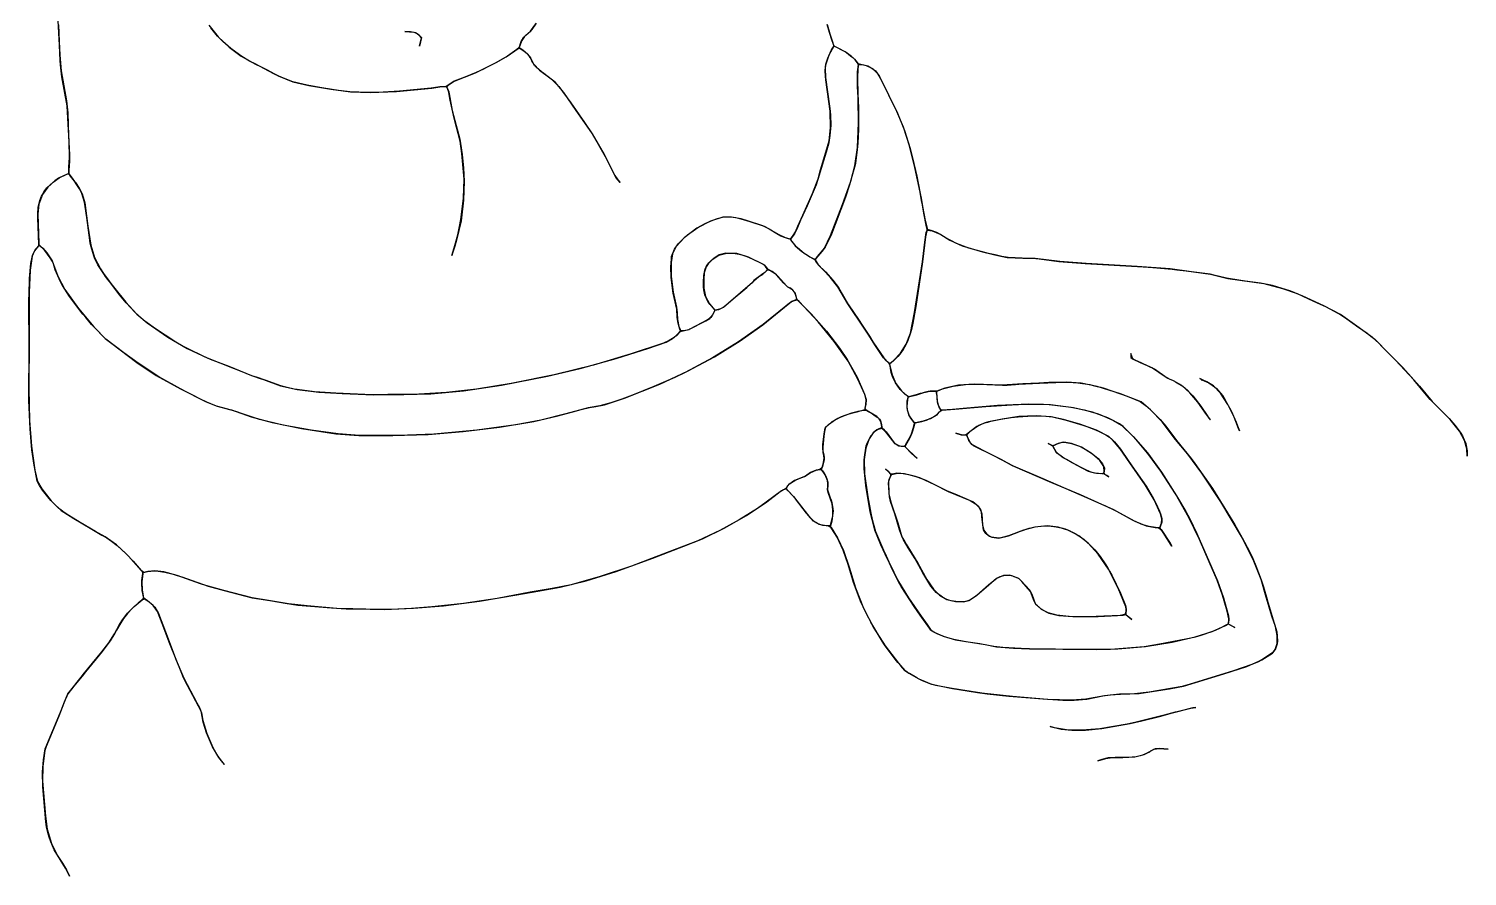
# Model space of a CAD drawing. Extents: x 0 to 8.8, y 0.1 to 11.
# Drawn here: x 4.294 to 8.75, y 0.181 to 2.805 of the extents above; entities that cross this region are included whole.
import ezdxf

# ---------------------------------------------------------------- set-up
doc = ezdxf.new("R2010")
doc.units = 0

msp = doc.modelspace()

# ---------------------------------------------------------------- linework, layer by layer
for points in [[(4.3862, 2.8168), (4.388, 2.7653), (4.39, 2.7237), (4.3936, 2.6748), (4.4106, 2.5815), (4.4145, 2.5451), (4.4173, 2.4737), (4.4197, 2.4149), (4.4194, 2.3962), (4.4177, 2.366), (4.4174, 2.3566), (4.4009, 2.35), (4.3857, 2.3424), (4.3743, 2.3339), (4.3526, 2.3149), (4.3365, 2.2923), (4.3251, 2.2616), (4.322, 2.2306), (4.3252, 2.1415), (4.3237, 2.1333), (4.3117, 2.1173), (4.3044, 2.1007), (4.2984, 2.058), (4.2947, 1.9881), (4.2948, 1.8447), (4.2937, 1.6909), (4.2962, 1.592), (4.3023, 1.5125), (4.3128, 1.4385), (4.3207, 1.4031), (4.3337, 1.3804), (4.3632, 1.3431), (4.3692, 1.3368), (4.394, 1.3139), (4.4328, 1.2887), (4.4893, 1.2551), (4.5203, 1.237), (4.5356, 1.2287), (4.5501, 1.2189), (4.5675, 1.2054), (4.5955, 1.179), (4.6172, 1.1561), (4.642, 1.1281), (4.6449, 1.1248), (4.6468, 1.1169), (4.6437, 1.0928), (4.6447, 1.067), (4.6496, 1.043), (4.6435, 1.0356), (4.6327, 1.0267), (4.6143, 1.0103), (4.5992, 0.9945), (4.5868, 0.9785), (4.5755, 0.9609), (4.5658, 0.9429), (4.5607, 0.9337), (4.5463, 0.9096), (4.5215, 0.8768), (4.4696, 0.8141), (4.4589, 0.8008), (4.4484, 0.7878), (4.4376, 0.7743), (4.4151, 0.7461), (4.4086, 0.7316), (4.4068, 0.7269), (4.4028, 0.7164), (4.3868, 0.6765), (4.3472, 0.5829), (4.3435, 0.5703), (4.3376, 0.5217), (4.3364, 0.4756), (4.3451, 0.3665), (4.3505, 0.3264), (4.3643, 0.2823), (4.3821, 0.2463), (4.3977, 0.2214), (4.4106, 0.2006), (4.4201, 0.181), (4.4192, 0.1835), (4.4075, 0.2057), (4.3905, 0.2325), (4.3728, 0.2632), (4.3675, 0.2747), (4.3621, 0.2874), (4.3571, 0.3016), (4.3528, 0.3164), (4.349, 0.3339), (4.3468, 0.3496), (4.3372, 0.458), (4.3366, 0.5041), (4.3394, 0.5414), (4.3447, 0.5758), (4.3917, 0.6887), (4.3993, 0.7077), (4.4043, 0.7205), (4.4149, 0.7459), (4.4241, 0.7575), (4.4558, 0.7972), (4.4626, 0.8058), (4.5205, 0.8755), (4.5419, 0.9035), (4.5597, 0.932), (4.575, 0.9601), (4.584, 0.9747), (4.5997, 0.995), (4.6206, 1.0162), (4.6445, 1.0364), (4.6521, 1.0398), (4.6652, 1.0318), (4.6785, 1.0203), (4.6838, 1.0142), (4.6955, 0.9948), (4.7169, 0.9379), (4.7508, 0.8495), (4.7739, 0.7945), (4.8145, 0.718), (4.8227, 0.7032), (4.8291, 0.6864), (4.8326, 0.6635), (4.8451, 0.6231), (4.8637, 0.5799), (4.8798, 0.5524), (4.8864, 0.5424), (4.8936, 0.5334), (4.8998, 0.527), (4.8821, 0.5484), (4.8625, 0.582), (4.8446, 0.6245), (4.834, 0.6584), (4.8308, 0.6756), (4.8274, 0.6924), (4.7852, 0.7714), (4.7734, 0.7954), (4.7676, 0.8082), (4.731, 0.9008), (4.7073, 0.9633), (4.6928, 1.0004), (4.6795, 1.0192), (4.662, 1.0339), (4.6498, 1.0421), (4.645, 1.0653), (4.6436, 1.0894), (4.6438, 1.0963), (4.6471, 1.1183), (4.649, 1.1216), (4.6616, 1.1245), (4.6722, 1.126), (4.6874, 1.1262), (4.7154, 1.1227), (4.7411, 1.1163), (4.7538, 1.1121), (4.7674, 1.1078), (4.8499, 1.0789), (4.899, 1.0657), (4.9861, 1.043), (5.0402, 1.0343), (5.0878, 1.0262), (5.127, 1.0206), (5.2315, 1.0116), (5.277, 1.0091), (5.2966, 1.0092), (5.3083, 1.0092), (5.3946, 1.0071), (5.486, 1.0106), (5.5789, 1.0184), (5.6897, 1.0325), (5.8062, 1.0519), (5.8707, 1.0641), (5.9403, 1.076), (6.021, 1.0961), (6.114, 1.1249), (6.2266, 1.1658), (6.323, 1.2032), (6.3808, 1.226), (6.4479, 1.2587), (6.5168, 1.2981), (6.5799, 1.3398), (6.6217, 1.3721), (6.6316, 1.3779), (6.6398, 1.3805), (6.646, 1.3743), (6.6625, 1.3572), (6.6808, 1.3343), (6.7138, 1.2917), (6.7264, 1.2791), (6.7415, 1.271), (6.7706, 1.2654), (6.7792, 1.2608), (6.7992, 1.2283), (6.8176, 1.1892), (6.8349, 1.138), (6.8546, 1.0743), (6.8802, 1.0114), (6.9121, 0.9493), (6.9473, 0.894), (6.988, 0.8408), (7.0077, 0.8184), (7.0202, 0.81), (7.0508, 0.7918), (7.0903, 0.7754), (7.1554, 0.7626), (7.2334, 0.7502), (7.2627, 0.7457), (7.3295, 0.738), (7.4353, 0.7303), (7.4977, 0.7263), (7.5322, 0.7262), (7.5712, 0.7296), (7.6215, 0.7395), (7.6369, 0.7416), (7.6443, 0.7424), (7.6756, 0.7448), (7.7336, 0.7467), (7.8277, 0.7614), (7.871, 0.7695), (7.9959, 0.8072), (8.0678, 0.8303), (8.1138, 0.851), (8.1467, 0.872), (8.1554, 0.8831), (8.1612, 0.9014), (8.1615, 0.926), (8.1559, 0.9537), (8.145, 0.9866), (8.1254, 1.0523), (8.1119, 1.0997), (8.0892, 1.157), (8.0539, 1.2278), (7.9869, 1.3401), (7.9281, 1.4294), (7.8847, 1.4875), (7.8468, 1.5335), (7.8053, 1.5875), (7.769, 1.6254), (7.7398, 1.6497), (7.6762, 1.6744), (7.6039, 1.6977), (7.5536, 1.7076), (7.5085, 1.7108), (7.4535, 1.7095), (7.423, 1.7078), (7.3985, 1.7066), (7.3734, 1.7054), (7.3088, 1.7013), (7.2231, 1.7043), (7.1744, 1.7015), (7.132, 1.6922), (7.1072, 1.6828), (7.0858, 1.6827), (7.0799, 1.6818), (7.0674, 1.6788), (7.0615, 1.6771), (7.0555, 1.6752), (7.0494, 1.6732), (7.0432, 1.6712), (7.0192, 1.6652), (7.0079, 1.6738), (7.0029, 1.6786), (6.9982, 1.6834), (6.9937, 1.6882), (6.9858, 1.6983), (6.979, 1.7088), (6.9696, 1.7286), (6.9659, 1.741), (6.963, 1.7543), (6.9615, 1.7686), (6.9658, 1.7718), (6.9739, 1.7785), (6.9943, 1.801), (7.0123, 1.8287), (7.0253, 1.8621), (7.0381, 1.9264), (7.0626, 2.0838), (7.0652, 2.1095), (7.0683, 2.1357), (7.0725, 2.167), (7.0743, 2.174), (7.0761, 2.1789), (7.0771, 2.1814), (7.0922, 2.1797), (7.1052, 2.1746), (7.1191, 2.1679), (7.1472, 2.1501), (7.1856, 2.1327), (7.2489, 2.114), (7.2824, 2.1063), (7.2963, 2.1029), (7.3252, 2.0968), (7.3735, 2.0951), (7.403, 2.0942), (7.4244, 2.0923), (7.4847, 2.0845), (7.5667, 2.0782), (7.7463, 2.0682), (7.7763, 2.0662), (7.8355, 2.0607), (7.8507, 2.059), (7.8797, 2.055), (7.9546, 2.045), (8.0088, 2.0319), (8.1195, 2.0164), (8.1783, 2.0013), (8.2234, 1.9849), (8.2586, 1.9688), (8.2853, 1.9566), (8.3127, 1.9437), (8.3584, 1.919), (8.3769, 1.9067), (8.4141, 1.8805), (8.4272, 1.8715), (8.4397, 1.8626), (8.4514, 1.8537), (8.4635, 1.8439), (8.5085, 1.7985), (8.5502, 1.756), (8.6018, 1.6986), (8.6414, 1.651), (8.6941, 1.5983), (8.7116, 1.578), (8.7281, 1.5559), (8.7351, 1.5444), (8.7409, 1.5326), (8.7455, 1.5208), (8.7473, 1.5146), (8.75, 1.4979), (8.7501, 1.4877), (8.7498, 1.4814), (8.7491, 1.5046), (8.7418, 1.5302), (8.7258, 1.5589), (8.6969, 1.595), (8.6418, 1.6506), (8.6355, 1.6574), (8.6189, 1.6771), (8.5848, 1.7183), (8.5277, 1.7789), (8.4969, 1.8101), (8.4866, 1.8205), (8.4764, 1.8311), (8.4567, 1.8495), (8.4081, 1.8846), (8.357, 1.9198), (8.3059, 1.9468), (8.2526, 1.9714), (8.2412, 1.9767), (8.2036, 1.9929), (8.1467, 2.0097), (8.1101, 2.0177), (8.0619, 2.0236), (8.0424, 2.0262), (8.0039, 2.0325), (7.9652, 2.0418), (7.9535, 2.0451), (7.8962, 2.0523), (7.8295, 2.0612), (7.7273, 2.0694), (7.57, 2.0779), (7.4881, 2.084), (7.4115, 2.0935), (7.3712, 2.095), (7.3495, 2.0953), (7.328, 2.0963), (7.3079, 2.0999), (7.2875, 2.1048), (7.2672, 2.1096), (7.2063, 2.1256), (7.1682, 2.1398), (7.1307, 2.1599), (7.1185, 2.1683), (7.1066, 2.174), (7.0889, 2.1806), (7.0774, 2.1835), (7.0753, 2.1917), (7.0668, 2.2336), (7.0644, 2.2469), (7.0621, 2.26), (7.0597, 2.273), (7.0573, 2.2858), (7.0548, 2.2987), (7.039, 2.375), (7.0221, 2.4426), (7.0036, 2.5001), (6.9831, 2.5486), (6.9365, 2.6436), (6.9244, 2.6658), (6.911, 2.6794), (6.8932, 2.6892), (6.863, 2.6964), (6.854, 2.7084), (6.8417, 2.7202), (6.8227, 2.7338), (6.7892, 2.751), (6.7825, 2.7676), (6.7743, 2.7935), (6.7671, 2.8179)], [(6.767, 2.8183), (6.7742, 2.7938), (6.7742, 2.7938), (6.7757, 2.7896), (6.7823, 2.7681), (6.7878, 2.7513), (6.7721, 2.723), (6.7625, 2.6923), (6.7612, 2.6827), (6.7621, 2.6539), (6.7747, 2.5656), (6.7756, 2.5588), (6.7775, 2.5376), (6.7783, 2.5055), (6.7759, 2.4747), (6.7723, 2.4529), (6.7699, 2.4435), (6.7685, 2.4385), (6.7669, 2.4335), (6.7489, 2.3726), (6.7391, 2.3411), (6.7371, 2.3349), (6.7326, 2.3217), (6.7056, 2.2567), (6.6849, 2.2119), (6.673, 2.1848), (6.666, 2.1704), (6.6532, 2.1536), (6.6386, 2.1577), (6.6185, 2.1668), (6.6039, 2.1756), (6.5824, 2.1881), (6.5677, 2.1946), (6.5203, 2.2101), (6.5011, 2.2168), (6.4704, 2.2221), (6.4444, 2.222), (6.4056, 2.2096), (6.3631, 2.1873), (6.3242, 2.1579), (6.2992, 2.1307), (6.2878, 2.108), (6.2835, 2.0808), (6.2836, 2.0394), (6.2899, 1.9894), (6.3005, 1.9428), (6.3019, 1.9345), (6.3025, 1.9252), (6.3032, 1.9043), (6.3081, 1.8834), (6.3103, 1.877), (6.3133, 1.8697), (6.309, 1.8641), (6.304, 1.859), (6.2989, 1.8543), (6.2937, 1.85), (6.2884, 1.846), (6.283, 1.8425), (6.2774, 1.8393), (6.2601, 1.832), (6.1602, 1.7987), (6.0435, 1.7639), (5.9213, 1.7334), (5.7881, 1.7068), (5.6806, 1.6893), (5.5877, 1.6784), (5.5024, 1.6733), (5.4353, 1.6727), (5.4065, 1.6722), (5.3778, 1.6717), (5.335, 1.6721), (5.2448, 1.6763), (5.1793, 1.6811), (5.125, 1.688), (5.1158, 1.6896), (5.1073, 1.6913), (5.0988, 1.693), (5.0906, 1.695), (5.0747, 1.6994), (5.0289, 1.7158), (4.999, 1.726), (4.9843, 1.7308), (4.9144, 1.7588), (4.8565, 1.7811), (4.8357, 1.7901), (4.7853, 1.8147), (4.7749, 1.8202), (4.7458, 1.8371), (4.6864, 1.8756), (4.6533, 1.8993), (4.6232, 1.9264), (4.5953, 1.9569), (4.5753, 1.9813), (4.5569, 2.0053), (4.5504, 2.0138), (4.5443, 2.022), (4.5381, 2.0301), (4.5319, 2.0383), (4.5258, 2.0466), (4.5078, 2.074), (4.4988, 2.0922), (4.495, 2.1021), (4.4862, 2.1324), (4.4841, 2.1426), (4.4735, 2.2211), (4.4664, 2.2685), (4.4585, 2.295), (4.4513, 2.3096), (4.441, 2.3252), (4.4352, 2.3327), (4.4233, 2.3489), (4.4195, 2.3537), (4.4175, 2.359), (4.4179, 2.3767), (4.4194, 2.4067), (4.4186, 2.4567), (4.4161, 2.5099), (4.4125, 2.5668), (4.3966, 2.6564), (4.3926, 2.6836), (4.3917, 2.6923), (4.3906, 2.7071), (4.3889, 2.7541), (4.3848, 2.8306)], [(4.8515, 2.8164), (4.8803, 2.7805), (4.9143, 2.7482), (4.9517, 2.7205), (4.996, 2.6958), (5.0135, 2.6872), (5.0319, 2.6774), (5.0662, 2.6592), (5.1118, 2.6411), (5.1618, 2.6291), (5.2299, 2.6185), (5.2901, 2.6099), (5.3511, 2.6077), (5.4329, 2.611), (5.5425, 2.6214), (5.5673, 2.6255), (5.5857, 2.626), (5.5892, 2.6245), (5.5923, 2.6165), (5.5946, 2.6097), (5.5963, 2.6034), (5.6058, 2.552), (5.6288, 2.4633), (5.6302, 2.4567), (5.636, 2.416), (5.6402, 2.3744), (5.6417, 2.3542), (5.6428, 2.3332), (5.6404, 2.2747), (5.6328, 2.21), (5.6194, 2.1541), (5.6132, 2.1315), (5.6077, 2.1131), (5.6047, 2.1029), (5.6139, 2.1344), (5.6226, 2.167), (5.6272, 2.1873), (5.6327, 2.2145), (5.6406, 2.2807), (5.6422, 2.3392), (5.6356, 2.4184), (5.6301, 2.4573), (5.6129, 2.5238), (5.6091, 2.5378), (5.6008, 2.575), (5.5994, 2.583), (5.5949, 2.6084), (5.5889, 2.6256), (5.5958, 2.6323), (5.605, 2.6389), (5.6096, 2.6415), (5.6773, 2.6686), (5.7415, 2.7003), (5.7731, 2.7177), (5.8126, 2.7456), (5.8213, 2.7406), (5.8324, 2.7327), (5.8393, 2.7263), (5.8478, 2.7147), (5.8576, 2.6962), (5.8759, 2.677), (5.9118, 2.6504), (5.936, 2.6265), (5.9729, 2.576), (6.0153, 2.5144), (6.0395, 2.4802), (6.0765, 2.4162), (6.0967, 2.3753), (6.1095, 2.3508), (6.1182, 2.3377), (6.1254, 2.3292), (6.114, 2.3436), (6.1017, 2.365), (6.0804, 2.4089), (6.0378, 2.4827), (5.9891, 2.5515), (5.9512, 2.6072), (5.9255, 2.6383), (5.8894, 2.6666), (5.8822, 2.6721), (5.8738, 2.6786), (5.8665, 2.6854), (5.8608, 2.6916), (5.8548, 2.7001), (5.852, 2.7053), (5.8469, 2.7162), (5.8438, 2.7209), (5.84, 2.7255), (5.824, 2.7388), (5.8128, 2.7461), (5.8193, 2.7658), (5.8219, 2.7706), (5.8247, 2.7751), (5.8279, 2.7792), (5.8332, 2.7848), (5.8485, 2.7979), (5.8643, 2.82)], [(5.866, 2.8226), (5.8525, 2.8024), (5.8473, 2.7967), (5.8295, 2.781), (5.8211, 2.7692), (5.8139, 2.75), (5.8129, 2.7466), (5.806, 2.7406), (5.7768, 2.7201), (5.7388, 2.6987), (5.714, 2.6857), (5.7022, 2.6801), (5.6797, 2.6695), (5.645, 2.6552), (5.6116, 2.6426), (5.5871, 2.6259), (5.5672, 2.6255), (5.54, 2.6211), (5.4426, 2.6117), (5.3921, 2.6086), (5.3724, 2.608), (5.354, 2.6077), (5.3167, 2.6082), (5.2885, 2.61), (5.2797, 2.6109), (5.2623, 2.613), (5.2536, 2.6143), (5.2019, 2.6223), (5.1566, 2.6299), (5.1121, 2.641), (5.0833, 2.6517), (5.0757, 2.6549), (5.0686, 2.658), (5.053, 2.6657), (4.9953, 2.6962), (4.9776, 2.7051), (4.9541, 2.7189), (4.9199, 2.7436), (4.8945, 2.7659), (4.8789, 2.782), (4.8575, 2.8079)]]:
    msp.add_lwpolyline(points)
for points in [[(5.4685, 2.7959), (5.4591, 2.7961), (5.4728, 2.7959), (5.4867, 2.7941), (5.4972, 2.7899), (5.5046, 2.7843), (5.51, 2.7776), (5.5039, 2.7514), (5.5101, 2.7766), (5.5035, 2.7853), (5.4913, 2.7927), (5.4765, 2.7956), (5.4686, 2.7959), (5.4685, 2.7959)], [(6.8399, 2.7216), (6.8465, 2.7161), (6.8523, 2.7104), (6.8574, 2.7044), (6.8619, 2.6979), (6.8634, 2.6899), (6.8617, 2.6776), (6.8608, 2.656), (6.8611, 2.6489), (6.8625, 2.6043), (6.8633, 2.5821), (6.864, 2.5599), (6.8647, 2.5379), (6.8646, 2.516), (6.8643, 2.4936), (6.8637, 2.4727), (6.8623, 2.4509), (6.8603, 2.4299), (6.8545, 2.389), (6.8524, 2.3791), (6.8502, 2.3694), (6.8368, 2.3218), (6.8238, 2.284), (6.7924, 2.1989), (6.7802, 2.1693), (6.7613, 2.1289), (6.7583, 2.1247), (6.7519, 2.1164), (6.7445, 2.1085), (6.7318, 2.0934), (6.7296, 2.0904), (6.7205, 2.0946), (6.7126, 2.099), (6.7061, 2.1028), (6.6963, 2.1094), (6.6821, 2.1204), (6.6741, 2.1277), (6.6708, 2.1308), (6.6576, 2.1471), (6.6536, 2.1534), (6.6618, 2.1648), (6.6688, 2.1758), (6.6761, 2.1935), (6.6923, 2.228), (6.7218, 2.2945), (6.7389, 2.3406), (6.7468, 2.3679), (6.7635, 2.4231), (6.773, 2.4577), (6.778, 2.4992), (6.7764, 2.55), (6.7629, 2.6469), (6.7616, 2.6574), (6.7607, 2.6757), (6.763, 2.6951), (6.7688, 2.7145), (6.7802, 2.7393), (6.7865, 2.7493), (6.7895, 2.7508), (6.8059, 2.7433), (6.8268, 2.7311), (6.8399, 2.7216)], [(6.9277, 2.6608), (6.9297, 2.6576), (6.9855, 2.5437), (7.0071, 2.4904), (7.0245, 2.4343), (7.0319, 2.4057), (7.0447, 2.3489), (7.0557, 2.2947), (7.0583, 2.2809), (7.063, 2.255), (7.0712, 2.2112), (7.0766, 2.1875), (7.0762, 2.1793), (7.0717, 2.1609), (7.0626, 2.0829), (7.0417, 1.9454), (7.0326, 1.8936), (7.0285, 1.8742), (7.0248, 1.8602), (7.0175, 1.8399), (7.0111, 1.8261), (7.0071, 1.8192), (7.0026, 1.8122), (6.9977, 1.805), (6.992, 1.7978), (6.9857, 1.7905), (6.9714, 1.7762), (6.9619, 1.7689), (6.9554, 1.7726), (6.9501, 1.7772), (6.942, 1.7866), (6.9174, 1.823), (6.8939, 1.8593), (6.8821, 1.8777), (6.8316, 1.9529), (6.8, 2.0062), (6.7768, 2.0363), (6.7366, 2.0777), (6.7337, 2.0821), (6.7311, 2.087), (6.73, 2.0895), (6.737, 2.1), (6.7431, 2.1071), (6.7587, 2.1252), (6.7779, 2.1645), (6.8151, 2.2604), (6.8404, 2.3332), (6.8527, 2.3806), (6.861, 2.4372), (6.8644, 2.5133), (6.863, 2.5894), (6.8621, 2.6116), (6.8616, 2.6225), (6.8608, 2.6544), (6.8611, 2.6715), (6.8642, 2.6946), (6.8671, 2.6945), (6.8795, 2.693), (6.8884, 2.6908), (6.904, 2.6841), (6.9099, 2.6803), (6.9172, 2.6744), (6.9277, 2.6608)], [(4.4362, 2.3313), (4.439, 2.3278), (4.4512, 2.3097), (4.4591, 2.2935), (4.4671, 2.2657), (4.4767, 2.1933), (4.4857, 2.1351), (4.4972, 2.0968), (4.5156, 2.0612), (4.5255, 2.047), (4.5429, 2.024), (4.5524, 2.0115), (4.5607, 2.0007), (4.5942, 1.9583), (4.6281, 1.9217), (4.6604, 1.894), (4.7247, 1.8506), (4.7843, 1.8153), (4.8459, 1.786), (4.9302, 1.7527), (4.9871, 1.7299), (5.0141, 1.7212), (5.0206, 1.7189), (5.0738, 1.6997), (5.1252, 1.688), (5.1925, 1.68), (5.265, 1.6754), (5.3626, 1.6717), (5.4273, 1.6727), (5.4457, 1.6729), (5.4552, 1.673), (5.5393, 1.6749), (5.6403, 1.684), (5.7578, 1.7015), (5.9004, 1.7291), (6.0015, 1.7529), (6.1131, 1.7842), (6.2115, 1.8155), (6.268, 1.8351), (6.2878, 1.8457), (6.3057, 1.8607), (6.312, 1.8677), (6.3385, 1.8734), (6.391, 1.9004), (6.4034, 1.9083), (6.4132, 1.9196), (6.4199, 1.9341), (6.4312, 1.9359), (6.4465, 1.9426), (6.4696, 1.9633), (6.5184, 2.0042), (6.5353, 2.0193), (6.5397, 2.025), (6.555, 2.0375), (6.5675, 2.0451), (6.5785, 2.0546), (6.5813, 2.0577), (6.5857, 2.0587), (6.5925, 2.0558), (6.5982, 2.0524), (6.6031, 2.049), (6.6074, 2.0458), (6.6145, 2.0392), (6.642, 2.0079), (6.6442, 2.0057), (6.6529, 2.0019), (6.6578, 1.9988), (6.6668, 1.988), (6.6716, 1.9744), (6.6725, 1.9695), (6.6706, 1.9655), (6.6581, 1.9609), (6.6453, 1.9514), (6.6389, 1.9458), (6.5684, 1.889), (6.4927, 1.8355), (6.4122, 1.7862), (6.3273, 1.741), (6.2955, 1.7257), (6.2306, 1.6971), (6.1642, 1.6708), (6.1306, 1.6583), (6.0968, 1.6465), (6.0625, 1.6375), (6.0266, 1.6311), (5.9575, 1.6131), (5.8801, 1.593), (5.8022, 1.5791), (5.6818, 1.5625), (5.6484, 1.5587), (5.549, 1.5501), (5.4403, 1.5457), (5.3252, 1.5457), (5.3051, 1.5463), (5.2527, 1.5503), (5.1688, 1.5621), (5.14, 1.5669), (5.0819, 1.5778), (5.0089, 1.5953), (4.9525, 1.6133), (4.9383, 1.6186), (4.9101, 1.6275), (4.8748, 1.6369), (4.8451, 1.6493), (4.8241, 1.6592), (4.8042, 1.6693), (4.7835, 1.6798), (4.7635, 1.6905), (4.6966, 1.7268), (4.6322, 1.7691), (4.5881, 1.8017), (4.5327, 1.8444), (4.4972, 1.8798), (4.4883, 1.8896), (4.4794, 1.9001), (4.4706, 1.9106), (4.4615, 1.9216), (4.4448, 1.9428), (4.4203, 1.9756), (4.4123, 1.9874), (4.405, 1.9988), (4.3984, 2.0098), (4.3919, 2.0216), (4.3759, 2.0583), (4.37, 2.0776), (4.3672, 2.084), (4.3603, 2.0957), (4.352, 2.1074), (4.3428, 2.1194), (4.3252, 2.1371), (4.3227, 2.1932), (4.3219, 2.2184), (4.322, 2.2315), (4.3221, 2.2387), (4.3225, 2.2455), (4.3233, 2.2524), (4.3283, 2.273), (4.3336, 2.2865), (4.337, 2.2931), (4.3408, 2.2996), (4.3499, 2.312), (4.3697, 2.33), (4.3875, 2.3434), (4.4097, 2.3538), (4.4144, 2.3555), (4.4184, 2.3552), (4.4307, 2.3392), (4.4336, 2.335), (4.4362, 2.3313), (4.4362, 2.3313)], [(6.5203, 2.2102), (6.5244, 2.209), (6.5715, 2.1935), (6.5871, 2.186), (6.6111, 2.1713), (6.6235, 2.164), (6.6305, 2.1609), (6.6459, 2.1554), (6.6538, 2.1531), (6.6578, 2.1468), (6.6629, 2.1399), (6.6683, 2.1334), (6.6882, 2.1155), (6.7135, 2.0985), (6.7299, 2.0897), (6.7397, 2.074), (6.7618, 2.0527), (6.7852, 2.0267), (6.8019, 2.0035), (6.8334, 1.9504), (6.8642, 1.905), (6.8757, 1.8876), (6.8981, 1.8531), (6.9091, 1.8361), (6.9426, 1.7858), (6.9574, 1.771), (6.9618, 1.7624), (6.9682, 1.7331), (6.9801, 1.707), (6.9976, 1.6841), (7.0168, 1.6666), (7.0143, 1.6361), (7.0155, 1.6256), (7.0215, 1.6063), (7.0306, 1.593), (7.0381, 1.5842), (7.0374, 1.5802), (7.0355, 1.5724), (7.0297, 1.5532), (7.0267, 1.5457), (7.0243, 1.5402), (7.018, 1.5286), (7.0098, 1.5147), (7.0055, 1.5117), (6.9973, 1.5118), (6.9899, 1.5133), (6.9779, 1.5201), (6.9451, 1.5617), (6.9377, 1.568), (6.933, 1.5892), (6.9282, 1.5974), (6.921, 1.6041), (6.896, 1.619), (6.8875, 1.6241), (6.885, 1.6302), (6.8868, 1.6403), (6.888, 1.6564), (6.8836, 1.673), (6.8626, 1.7205), (6.8318, 1.7754), (6.7892, 1.837), (6.7397, 1.8972), (6.6802, 1.9603), (6.6742, 1.9652), (6.6694, 1.9821), (6.6658, 1.9894), (6.6605, 1.9961), (6.6536, 2.0014), (6.6452, 2.0053), (6.6332, 2.0175), (6.6105, 2.0429), (6.5967, 2.0533), (6.5816, 2.0619), (6.5761, 2.0692), (6.5695, 2.075), (6.5236, 2.0977), (6.487, 2.109), (6.4528, 2.1102), (6.433, 2.1048), (6.4137, 2.0929), (6.3984, 2.0772), (6.3923, 2.0679), (6.3865, 2.0488), (6.3847, 2.0293), (6.3849, 2.002), (6.39, 1.9761), (6.4027, 1.9537), (6.4195, 1.9334), (6.4102, 1.9154), (6.4066, 1.9112), (6.4027, 1.9077), (6.3965, 1.9033), (6.3422, 1.8747), (6.3383, 1.8733), (6.3281, 1.8706), (6.3141, 1.8694), (6.3112, 1.8747), (6.3076, 1.885), (6.3053, 1.8938), (6.3041, 1.8989), (6.3026, 1.912), (6.3014, 1.9371), (6.2904, 1.9867), (6.2866, 2.01), (6.2838, 2.0348), (6.2825, 2.0676), (6.2845, 2.0929), (6.2854, 2.0994), (6.2939, 2.1225), (6.3052, 2.1386), (6.324, 2.1578), (6.3349, 2.1672), (6.3588, 2.1847), (6.3714, 2.1925), (6.378, 2.1962), (6.3848, 2.1998), (6.3916, 2.2033), (6.3986, 2.2066), (6.4057, 2.2097), (6.4129, 2.2127), (6.4278, 2.2178), (6.4433, 2.2218), (6.4675, 2.2224), (6.4838, 2.2204), (6.492, 2.2188), (6.5171, 2.2117), (6.5203, 2.2102)], [(4.3659, 2.0867), (4.3708, 2.0755), (4.3837, 2.0388), (4.4054, 1.9981), (4.4479, 1.939), (4.4953, 1.882), (4.5307, 1.8462), (4.5506, 1.831), (4.6289, 1.7718), (4.6883, 1.7319), (4.7636, 1.6905), (4.8437, 1.65), (4.8777, 1.6361), (4.9151, 1.6263), (4.9213, 1.6246), (4.9829, 1.6032), (5.0475, 1.5855), (5.1386, 1.5672), (5.2449, 1.5512), (5.3159, 1.546), (5.4219, 1.5455), (5.5311, 1.549), (5.639, 1.5577), (5.7516, 1.5717), (5.8589, 1.5888), (5.9329, 1.6065), (5.979, 1.6194), (6.0054, 1.6264), (6.0313, 1.6324), (6.0439, 1.6346), (6.0501, 1.6357), (6.0773, 1.6408), (6.1391, 1.6614), (6.2488, 1.7048), (6.3349, 1.7448), (6.4177, 1.7894), (6.4975, 1.8389), (6.5677, 1.8885), (6.6353, 1.9432), (6.6553, 1.9595), (6.6659, 1.964), (6.6741, 1.9652), (6.694, 1.9463), (6.7174, 1.9219), (6.7646, 1.8682), (6.7787, 1.8508), (6.8052, 1.8156), (6.8287, 1.7805), (6.8598, 1.7259), (6.8832, 1.6739), (6.8879, 1.6573), (6.887, 1.6418), (6.8826, 1.6252), (6.8797, 1.6245), (6.8731, 1.6225), (6.8619, 1.6197), (6.8554, 1.6181), (6.8429, 1.6148), (6.8106, 1.6036), (6.782, 1.5875), (6.7621, 1.57), (6.7592, 1.5581), (6.7566, 1.5432), (6.7534, 1.5091), (6.7541, 1.4971), (6.7559, 1.4894), (6.7575, 1.4787), (6.7575, 1.4707), (6.754, 1.4534), (6.7514, 1.4467), (6.7442, 1.4404), (6.7336, 1.4385), (6.7153, 1.4309), (6.6996, 1.4198), (6.6817, 1.4126), (6.666, 1.4058), (6.6587, 1.4011), (6.6517, 1.3965), (6.6458, 1.3904), (6.6411, 1.3827), (6.6258, 1.3748), (6.5787, 1.3389), (6.5509, 1.3198), (6.4942, 1.2844), (6.4346, 1.2517), (6.366, 1.2197), (6.2716, 1.1831), (6.1611, 1.1413), (6.0644, 1.1089), (5.9739, 1.0836), (5.9151, 1.0714), (5.8475, 1.0601), (5.7451, 1.0411), (5.641, 1.0256), (5.5424, 1.0149), (5.4797, 1.0102), (5.458, 1.0091), (5.4367, 1.0081), (5.3791, 1.0072), (5.2974, 1.0092), (5.2476, 1.0104), (5.156, 1.0177), (5.0985, 1.0239), (5.0422, 1.0339), (4.9863, 1.0429), (4.8983, 1.0659), (4.8426, 1.0813), (4.826, 1.0867), (4.7536, 1.1122), (4.712, 1.1232), (4.6842, 1.1264), (4.6625, 1.1247), (4.6499, 1.1219), (4.6423, 1.1278), (4.6184, 1.1548), (4.6025, 1.1717), (4.5945, 1.18), (4.5656, 1.2068), (4.5309, 1.2314), (4.5002, 1.248), (4.4532, 1.2761), (4.4181, 1.2974), (4.3988, 1.3102), (4.3926, 1.315), (4.3866, 1.32), (4.3679, 1.3381), (4.3622, 1.3442), (4.3565, 1.3508), (4.336, 1.3768), (4.3268, 1.3908), (4.3202, 1.4043), (4.3102, 1.4533), (4.3035, 1.5017), (4.2977, 1.5659), (4.2941, 1.6539), (4.2945, 1.8242), (4.2943, 1.9497), (4.2949, 1.9991), (4.2955, 2.0154), (4.2963, 2.0315), (4.3004, 2.0785), (4.3051, 2.1031), (4.3149, 2.1224), (4.3257, 2.1349), (4.3369, 2.1255), (4.3499, 2.1108), (4.3583, 2.0988), (4.3623, 2.0928), (4.3659, 2.0868), (4.3659, 2.0867)], [(6.467, 2.1105), (6.4699, 2.1106), (6.4757, 2.1105), (6.495, 2.1073), (6.5025, 2.1053), (6.5102, 2.1029), (6.523, 2.0979), (6.5566, 2.082), (6.5628, 2.0789), (6.5715, 2.0736), (6.5809, 2.063), (6.5828, 2.0595), (6.5742, 2.0504), (6.5639, 2.0428), (6.5404, 2.0258), (6.5344, 2.0183), (6.514, 2.0004), (6.4601, 1.9542), (6.4481, 1.9436), (6.4372, 1.9378), (6.4299, 1.9356), (6.4207, 1.9342), (6.4042, 1.9517), (6.399, 1.9589), (6.3883, 1.9814), (6.3854, 1.9966), (6.3845, 2.0057), (6.3844, 2.0268), (6.3848, 2.0337), (6.3854, 2.0407), (6.3896, 2.0616), (6.3924, 2.0681), (6.395, 2.0727), (6.4003, 2.0798), (6.4085, 2.0885), (6.4137, 2.093), (6.4314, 2.1042), (6.4563, 2.1107), (6.467, 2.1105), (6.467, 2.1105)], [(7.7079, 1.7991), (7.7083, 1.7867), (7.7135, 1.7833), (7.7369, 1.7719), (7.7586, 1.7627), (7.7747, 1.7549), (7.8145, 1.7278), (7.8289, 1.7197), (7.839, 1.7157), (7.8466, 1.7122), (7.869, 1.6979), (7.8832, 1.6857), (7.8917, 1.6772), (7.8999, 1.6682), (7.9245, 1.6362), (7.9444, 1.6073), (7.95, 1.5997), (7.9547, 1.5941), (7.937, 1.6181), (7.9151, 1.6491), (7.8911, 1.6778), (7.8658, 1.7002), (7.8397, 1.7154), (7.8208, 1.7236), (7.7815, 1.7509), (7.7417, 1.7699), (7.7213, 1.7788), (7.7146, 1.7825), (7.7079, 1.7991)], [(7.3155, 1.7013), (7.3245, 1.7018), (7.3502, 1.7039), (7.3609, 1.7048), (7.3821, 1.7059), (7.4254, 1.708), (7.5013, 1.7111), (7.5298, 1.7102), (7.5433, 1.709), (7.5806, 1.7032), (7.5914, 1.7009), (7.6035, 1.6978), (7.6145, 1.6948), (7.6255, 1.6917), (7.6971, 1.6671), (7.7367, 1.6512), (7.7562, 1.6368), (7.767, 1.6274), (7.7986, 1.5955), (7.8159, 1.5746), (7.8495, 1.5302), (7.8951, 1.4744), (7.9067, 1.4591), (7.9607, 1.3813), (8.0241, 1.279), (8.0289, 1.2712), (8.0532, 1.229), (8.0756, 1.1862), (8.0857, 1.1649), (8.0955, 1.1425), (8.1122, 1.0986), (8.1191, 1.0768), (8.1301, 1.0376), (8.1327, 1.0294), (8.1397, 1.0054), (8.1523, 0.9643), (8.1598, 0.9382), (8.1619, 0.9101), (8.1611, 0.9005), (8.1565, 0.8851), (8.1481, 0.8733), (8.1191, 0.8538), (8.1032, 0.8452), (8.0828, 0.8362), (8.0263, 0.8165), (7.8922, 0.7757), (7.8674, 0.7686), (7.7648, 0.7509), (7.7193, 0.7458), (7.6728, 0.7446), (7.6264, 0.74), (7.5684, 0.7291), (7.5248, 0.7257), (7.4496, 0.7286), (7.3418, 0.7374), (7.2739, 0.7443), (7.2547, 0.7465), (7.2465, 0.7474), (7.1805, 0.7586), (7.1481, 0.7636), (7.1034, 0.7718), (7.0966, 0.7735), (7.0885, 0.7759), (7.0811, 0.7784), (7.0673, 0.7838), (7.0601, 0.787), (7.0518, 0.7912), (7.0446, 0.7951), (7.0225, 0.8083), (7.0153, 0.8131), (7.0078, 0.8183), (6.9952, 0.8323), (6.9862, 0.8429), (6.9778, 0.8531), (6.9449, 0.8973), (6.9372, 0.9086), (6.9021, 0.9672), (6.8728, 1.0277), (6.849, 1.0903), (6.8411, 1.1157), (6.831, 1.1494), (6.8251, 1.1664), (6.817, 1.1909), (6.7979, 1.2308), (6.78, 1.2596), (6.7776, 1.2677), (6.7845, 1.2971), (6.785, 1.3159), (6.7822, 1.3341), (6.7705, 1.3693), (6.7679, 1.3779), (6.7691, 1.3872), (6.7692, 1.3968), (6.7677, 1.4062), (6.7607, 1.4234), (6.7492, 1.4403), (6.755, 1.4572), (6.7575, 1.4744), (6.7569, 1.484), (6.7552, 1.4924), (6.7534, 1.5093), (6.7537, 1.5176), (6.7544, 1.5259), (6.7553, 1.5342), (6.7579, 1.551), (6.7611, 1.5685), (6.7649, 1.5732), (6.7714, 1.5794), (6.7784, 1.585), (6.7857, 1.59), (6.7931, 1.5947), (6.8006, 1.5988), (6.8082, 1.6026), (6.816, 1.6059), (6.824, 1.6089), (6.832, 1.6117), (6.8423, 1.6146), (6.8508, 1.617), (6.8596, 1.6192), (6.8689, 1.6215), (6.8787, 1.6242), (6.8873, 1.6241), (6.9076, 1.6123), (6.9132, 1.609), (6.9246, 1.6015), (6.9294, 1.5957), (6.9321, 1.5912), (6.9358, 1.5793), (6.9368, 1.5705), (6.9211, 1.5632), (6.91, 1.5539), (6.8969, 1.535), (6.8867, 1.5059), (6.8823, 1.4711), (6.8832, 1.4272), (6.8929, 1.3552), (6.902, 1.3049), (6.907, 1.2852), (6.9169, 1.2484), (6.9412, 1.1905), (6.9496, 1.1729), (6.954, 1.1635), (6.9583, 1.1545), (6.9621, 1.1462), (6.9847, 1.0991), (7.0188, 1.0431), (7.0584, 0.986), (7.0769, 0.9599), (7.0896, 0.942), (7.0988, 0.9367), (7.1263, 0.9241), (7.1644, 0.9134), (7.2563, 0.8981), (7.2919, 0.8914), (7.3449, 0.8875), (7.3945, 0.8855), (7.6009, 0.8831), (7.668, 0.885), (7.753, 0.8921), (7.8359, 0.9059), (7.9076, 0.9218), (7.9596, 0.9384), (8.0008, 0.9575), (8.0091, 0.9623), (8.0301, 0.9512), (8.011, 0.9614), (8.0117, 0.9783), (8.0065, 1.0019), (7.9918, 1.0514), (7.9754, 1.0977), (7.9509, 1.1543), (7.9207, 1.2231), (7.8881, 1.2915), (7.8462, 1.3645), (7.8007, 1.4353), (7.761, 1.4896), (7.7236, 1.5338), (7.6837, 1.5735), (7.6727, 1.5818), (7.6368, 1.6007), (7.5893, 1.6181), (7.5305, 1.6318), (7.4591, 1.641), (7.3924, 1.6429), (7.2951, 1.638), (7.1889, 1.6288), (7.1558, 1.626), (7.1393, 1.6247), (7.1199, 1.6236), (7.1146, 1.6334), (7.1108, 1.6421), (7.109, 1.6492), (7.1077, 1.6617), (7.1071, 1.6827), (7.1152, 1.6862), (7.1247, 1.6898), (7.1331, 1.6925), (7.1576, 1.6986), (7.1884, 1.703), (7.1958, 1.7036), (7.2378, 1.7041), (7.3104, 1.7013), (7.3155, 1.7013)], [(7.9221, 1.7226), (7.9258, 1.7201), (7.926, 1.7175), (7.928, 1.7183), (7.9493, 1.7092), (7.9674, 1.6961), (7.973, 1.6909), (7.9917, 1.6691), (7.9996, 1.6575), (8.0188, 1.622), (8.034, 1.5874), (8.0407, 1.5704), (8.0447, 1.5602), (8.042, 1.5673), (8.0278, 1.602), (8.0084, 1.6421), (7.9854, 1.677), (7.9636, 1.6992), (7.9439, 1.712), (7.9323, 1.7168), (7.9221, 1.7226)], [(7.1115, 1.6405), (7.1142, 1.6344), (7.1189, 1.6222), (7.1115, 1.6143), (7.1055, 1.609), (7.1003, 1.6056), (7.0891, 1.5995), (7.0824, 1.5966), (7.0767, 1.5943), (7.0707, 1.5923), (7.0643, 1.5903), (7.0498, 1.5864), (7.041, 1.5844), (7.0363, 1.5861), (7.0261, 1.5988), (7.0198, 1.6096), (7.0146, 1.6299), (7.0155, 1.6527), (7.0195, 1.6652), (7.0448, 1.6717), (7.0606, 1.6768), (7.0664, 1.6785), (7.0774, 1.6813), (7.084, 1.6824), (7.1004, 1.6832), (7.104, 1.6831), (7.1074, 1.6678), (7.1083, 1.6532), (7.1099, 1.6451), (7.1115, 1.6405)], [(6.9152, 1.2528), (6.9128, 1.2615), (6.9006, 1.3094), (6.8871, 1.3911), (6.8822, 1.4423), (6.8821, 1.4691), (6.8826, 1.4786), (6.8885, 1.5133), (6.891, 1.5217), (6.903, 1.5454), (6.9168, 1.5605), (6.923, 1.5643), (6.9369, 1.5686), (6.9495, 1.5568), (6.975, 1.5229), (6.9889, 1.5137), (7.0077, 1.512), (7.0455, 1.4749), (7.0381, 1.4814), (7.0286, 1.4903), (7.0101, 1.5092), (7.0113, 1.5174), (7.0217, 1.5354), (7.0287, 1.5507), (7.034, 1.5671), (7.0361, 1.5751), (7.0382, 1.5837), (7.0449, 1.5854), (7.0609, 1.5894), (7.0744, 1.5936), (7.0807, 1.5959), (7.0873, 1.5987), (7.1052, 1.6088), (7.1163, 1.6198), (7.1221, 1.6237), (7.1622, 1.6267), (7.2584, 1.635), (7.3401, 1.641), (7.3803, 1.6427), (7.4001, 1.643), (7.4191, 1.6429), (7.4375, 1.6424), (7.4553, 1.6413), (7.5231, 1.6331), (7.5636, 1.625), (7.6036, 1.6136), (7.6167, 1.6089), (7.6539, 1.5925), (7.6794, 1.5774), (7.7152, 1.5429), (7.7592, 1.4924), (7.8034, 1.432), (7.8497, 1.3589), (7.8781, 1.3103), (7.8903, 1.2876), (7.9122, 1.2423), (7.9414, 1.1759), (7.9762, 1.0959), (7.9946, 1.043), (8.0105, 0.9871), (8.0118, 0.9767), (8.0103, 0.9651), (8.0081, 0.9616), (7.9809, 0.947), (7.9645, 0.94), (7.9213, 0.9252), (7.9027, 0.9202), (7.8838, 0.9157), (7.7967, 0.899), (7.7496, 0.8913), (7.645, 0.8834), (7.631, 0.8832), (7.4747, 0.8845), (7.394, 0.8855), (7.3866, 0.8855), (7.3114, 0.8895), (7.2833, 0.8925), (7.2397, 0.9007), (7.1969, 0.9071), (7.1817, 0.9098), (7.1746, 0.9112), (7.1594, 0.914), (7.1522, 0.9162), (7.1384, 0.9198), (7.1305, 0.9222), (7.1083, 0.9316), (7.0942, 0.9388), (7.0886, 0.9431), (7.0846, 0.9488), (7.0557, 0.9891), (7.0371, 1.0157), (6.9968, 1.0776), (6.9922, 1.0854), (6.9691, 1.13), (6.9599, 1.1501), (6.9469, 1.1779), (6.9334, 1.2072), (6.9152, 1.2528)], [(7.2598, 1.5859), (7.2537, 1.5839), (7.231, 1.5736), (7.2093, 1.5573), (7.2031, 1.5513), (7.1961, 1.5467), (7.1865, 1.547), (7.1661, 1.5531), (7.1824, 1.5477), (7.1975, 1.5467), (7.1998, 1.5442), (7.2095, 1.525), (7.2164, 1.5173), (7.251, 1.4991), (7.3055, 1.4721), (7.3404, 1.453), (7.462, 1.4003), (7.5512, 1.3627), (7.6167, 1.3334), (7.6275, 1.3288), (7.6612, 1.3122), (7.7204, 1.28), (7.7553, 1.2663), (7.7838, 1.2607), (7.7939, 1.2599), (7.8016, 1.2545), (7.8297, 1.2119), (7.835, 1.2033), (7.8332, 1.2063), (7.8079, 1.2457), (7.8005, 1.2559), (7.7982, 1.2612), (7.8028, 1.2739), (7.8039, 1.2863), (7.7997, 1.3032), (7.7805, 1.3461), (7.7523, 1.3928), (7.7046, 1.4605), (7.6745, 1.5048), (7.6507, 1.5322), (7.6397, 1.5427), (7.6014, 1.5618), (7.5498, 1.5806), (7.4997, 1.5948), (7.4613, 1.6035), (7.4151, 1.6068), (7.3607, 1.604), (7.3089, 1.5966), (7.2671, 1.5879), (7.2598, 1.5859)], [(7.4992, 1.595), (7.508, 1.5928), (7.5593, 1.5779), (7.572, 1.5734), (7.5981, 1.5633), (7.6114, 1.5574), (7.6241, 1.5512), (7.6305, 1.5479), (7.6421, 1.5407), (7.6571, 1.5255), (7.6757, 1.5031), (7.68, 1.4971), (7.711, 1.4516), (7.7552, 1.3887), (7.7629, 1.3766), (7.7774, 1.3519), (7.7847, 1.3382), (7.7967, 1.3114), (7.7996, 1.3034), (7.8038, 1.2889), (7.8036, 1.2777), (7.799, 1.2629), (7.797, 1.2597), (7.7846, 1.2606), (7.7651, 1.2637), (7.7493, 1.268), (7.7397, 1.2715), (7.7129, 1.2837), (7.6556, 1.3151), (7.5788, 1.3498), (7.429, 1.4141), (7.344, 1.451), (7.2855, 1.482), (7.2203, 1.514), (7.2157, 1.5179), (7.2059, 1.5306), (7.1996, 1.5477), (7.2017, 1.5498), (7.2056, 1.5539), (7.2135, 1.5611), (7.2374, 1.5771), (7.2553, 1.5846), (7.2647, 1.5874), (7.2745, 1.5897), (7.2845, 1.5919), (7.3048, 1.5962), (7.3367, 1.6011), (7.3479, 1.6027), (7.3585, 1.6037), (7.4028, 1.6067), (7.4451, 1.6054), (7.4552, 1.6044), (7.4649, 1.603), (7.4992, 1.595)], [(7.4522, 1.5204), (7.4555, 1.5186), (7.4653, 1.514), (7.476, 1.4954), (7.498, 1.4773), (7.5409, 1.4533), (7.5759, 1.4353), (7.5953, 1.4296), (7.6186, 1.4277), (7.6218, 1.428), (7.6278, 1.4255), (7.6402, 1.4174), (7.6335, 1.4216), (7.6264, 1.4263), (7.6253, 1.4335), (7.6248, 1.4497), (7.6121, 1.4684), (7.5888, 1.4883), (7.5553, 1.5097), (7.5245, 1.5211), (7.4999, 1.525), (7.4829, 1.5213), (7.4666, 1.5135), (7.4522, 1.5204), (7.4522, 1.5204)], [(7.5238, 1.5212), (7.537, 1.5172), (7.5489, 1.5127), (7.5713, 1.5002), (7.5846, 1.4915), (7.595, 1.4839), (7.601, 1.4792), (7.6068, 1.474), (7.6206, 1.4574), (7.6261, 1.444), (7.6253, 1.434), (7.6247, 1.4313), (7.6213, 1.4279), (7.6143, 1.4274), (7.608, 1.4276), (7.6018, 1.4282), (7.5837, 1.4322), (7.5643, 1.4411), (7.5262, 1.4611), (7.5082, 1.4708), (7.5003, 1.4757), (7.4964, 1.4783), (7.4811, 1.4904), (7.4766, 1.4947), (7.4682, 1.5094), (7.4676, 1.5136), (7.4798, 1.5201), (7.4953, 1.5249), (7.5014, 1.5251), (7.5238, 1.5212)], [(6.7686, 1.3818), (6.7681, 1.3771), (6.7765, 1.3529), (6.7791, 1.3452), (6.7812, 1.3386), (6.7848, 1.3186), (6.7853, 1.3114), (6.7852, 1.3061), (6.7815, 1.2806), (6.777, 1.266), (6.7666, 1.2657), (6.7542, 1.2674), (6.7448, 1.2698), (6.737, 1.2727), (6.7247, 1.2804), (6.7031, 1.3048), (6.6688, 1.3495), (6.6462, 1.3741), (6.6406, 1.3818), (6.6455, 1.3901), (6.6509, 1.3958), (6.6703, 1.4082), (6.6758, 1.4105), (6.6808, 1.4123), (6.6972, 1.4183), (6.7144, 1.4304), (6.7333, 1.4384), (6.7447, 1.4404), (6.7495, 1.4397), (6.7524, 1.4361), (6.7585, 1.4274), (6.763, 1.4194), (6.7664, 1.4111), (6.7688, 1.4008), (6.7691, 1.3875), (6.7686, 1.3818), (6.7686, 1.3818)], [(6.9986, 1.2323), (7.0019, 1.2269), (7.0069, 1.2183), (7.012, 1.2093), (7.017, 1.2011), (7.0478, 1.15), (7.0755, 1.0998), (7.0962, 1.0699), (7.1152, 1.0515), (7.1382, 1.0382), (7.165, 1.0314), (7.1891, 1.0309), (7.2061, 1.0345), (7.2302, 1.0497), (7.2684, 1.0846), (7.2923, 1.1034), (7.2989, 1.107), (7.303, 1.1088), (7.3146, 1.1121), (7.3188, 1.1127), (7.323, 1.1131), (7.3274, 1.1132), (7.332, 1.1132), (7.341, 1.1108), (7.3456, 1.1093), (7.3516, 1.107), (7.361, 1.1026), (7.3642, 1.0997), (7.3684, 1.0958), (7.3946, 1.0668), (7.4018, 1.0517), (7.4118, 1.0255), (7.4303, 1.0077), (7.454, 0.996), (7.4846, 0.9887), (7.5285, 0.9847), (7.6067, 0.9853), (7.6663, 0.988), (7.6842, 0.9893), (7.6922, 0.9911), (7.7108, 0.9763), (7.6938, 0.9897), (7.693, 0.9979), (7.6939, 1.0067), (7.6929, 1.0152), (7.6689, 1.0733), (7.6387, 1.1316), (7.6068, 1.1784), (7.5753, 1.2126), (7.5468, 1.2351), (7.5157, 1.2517), (7.4829, 1.2619), (7.4493, 1.2655), (7.4108, 1.2623), (7.3754, 1.2529), (7.3293, 1.2345), (7.3048, 1.2286), (7.2989, 1.2282), (7.2766, 1.2311), (7.2685, 1.2348), (7.259, 1.2426), (7.255, 1.248), (7.252, 1.254), (7.25, 1.2606), (7.2468, 1.2946), (7.245, 1.3092), (7.2373, 1.3248), (7.2186, 1.3402), (7.1709, 1.3604), (7.1384, 1.3741), (7.0737, 1.4067), (7.0411, 1.419), (7.007, 1.4269), (6.9826, 1.4285), (6.9695, 1.4262), (6.9634, 1.427), (6.9474, 1.4426), (6.9557, 1.4348), (6.9649, 1.4235), (6.9577, 1.4031), (6.9585, 1.3652), (6.9648, 1.3388), (6.9858, 1.2752), (6.9986, 1.2323)], [(7.0188, 1.425), (7.0535, 1.4151), (7.0995, 1.3941), (7.1425, 1.3726), (7.21, 1.3448), (7.2271, 1.3345), (7.2409, 1.3196), (7.2462, 1.3027), (7.2488, 1.2678), (7.2529, 1.2521), (7.2607, 1.2409), (7.2699, 1.2341), (7.2771, 1.2309), (7.2991, 1.2282), (7.3294, 1.2345), (7.3661, 1.2495), (7.3934, 1.2584), (7.4113, 1.2624), (7.42, 1.264), (7.437, 1.2655), (7.4611, 1.2652), (7.4762, 1.2632), (7.4974, 1.2583), (7.5042, 1.2563), (7.5116, 1.2537), (7.5178, 1.2509), (7.5293, 1.2455), (7.5352, 1.2425), (7.5464, 1.2354), (7.5519, 1.2318), (7.5629, 1.2234), (7.5675, 1.2197), (7.5866, 1.2019), (7.5962, 1.1914), (7.6129, 1.1706), (7.6283, 1.1484), (7.6356, 1.137), (7.6423, 1.1257), (7.6491, 1.1134), (7.6758, 1.0579), (7.6918, 1.0194), (7.6939, 1.0076), (7.6939, 1.0022), (7.6896, 0.991), (7.675, 0.9882), (7.6241, 0.986), (7.5766, 0.9843), (7.5566, 0.9841), (7.517, 0.9852), (7.4975, 0.9869), (7.4882, 0.9881), (7.479, 0.9895), (7.4523, 0.9964), (7.435, 1.0049), (7.4306, 1.0075), (7.4186, 1.0178), (7.4148, 1.0218), (7.4074, 1.0352), (7.4054, 1.0407), (7.3973, 1.0627), (7.3707, 1.0934), (7.3607, 1.1028), (7.3391, 1.1112), (7.3325, 1.1131), (7.313, 1.1117), (7.2914, 1.1028), (7.2522, 1.0691), (7.2318, 1.0508), (7.2207, 1.0426), (7.2146, 1.0387), (7.2082, 1.0354), (7.2026, 1.0332), (7.1956, 1.0313), (7.1808, 1.0306), (7.1661, 1.0312), (7.1517, 1.0338), (7.1446, 1.0358), (7.1378, 1.0383), (7.1311, 1.0413), (7.1246, 1.0448), (7.105, 1.0598), (7.0995, 1.0657), (7.0888, 1.0792), (7.0632, 1.1208), (7.0396, 1.164), (7.0326, 1.1756), (7.0184, 1.1983), (7.0041, 1.2224), (6.998, 1.2335), (6.9914, 1.254), (6.9895, 1.2603), (6.9764, 1.3035), (6.9637, 1.3415), (6.9598, 1.3562), (6.9569, 1.3984), (6.9592, 1.4096), (6.9661, 1.4253), (6.9814, 1.4284), (6.9893, 1.4288), (6.9956, 1.4286), (7.0027, 1.4278), (7.0188, 1.425)], [(7.8512, 0.69), (7.8453, 0.6888), (7.8108, 0.6796), (7.7777, 0.6711), (7.7249, 0.6579), (7.7057, 0.6535), (7.6971, 0.6519), (7.6117, 0.6378), (7.5563, 0.6328), (7.5147, 0.6335), (7.4717, 0.6409), (7.4656, 0.6425), (7.4577, 0.645), (7.4919, 0.6366), (7.525, 0.6329), (7.5675, 0.6334), (7.6182, 0.6388), (7.7062, 0.6536), (7.7417, 0.6624), (7.7963, 0.6755), (7.8373, 0.6869), (7.8938, 0.7009), (7.9096, 0.7034), (7.8998, 0.7021), (7.86, 0.6923), (7.8512, 0.69)], [(7.7781, 0.5736), (7.771, 0.569), (7.7658, 0.5656), (7.7508, 0.5584), (7.744, 0.5559), (7.7372, 0.5538), (7.724, 0.5508), (7.6983, 0.5487), (7.6589, 0.5491), (7.6381, 0.5477), (7.6184, 0.5428), (7.6054, 0.5387), (7.6302, 0.546), (7.6497, 0.5491), (7.6836, 0.5487), (7.7203, 0.5505), (7.7492, 0.5578), (7.7806, 0.5749), (7.7947, 0.5766), (7.8104, 0.5759), (7.8241, 0.5744), (7.7981, 0.5764), (7.7836, 0.5756), (7.7781, 0.5736)]]:
    msp.add_lwpolyline(points, close=True)

doc.saveas('drawing.dxf')
